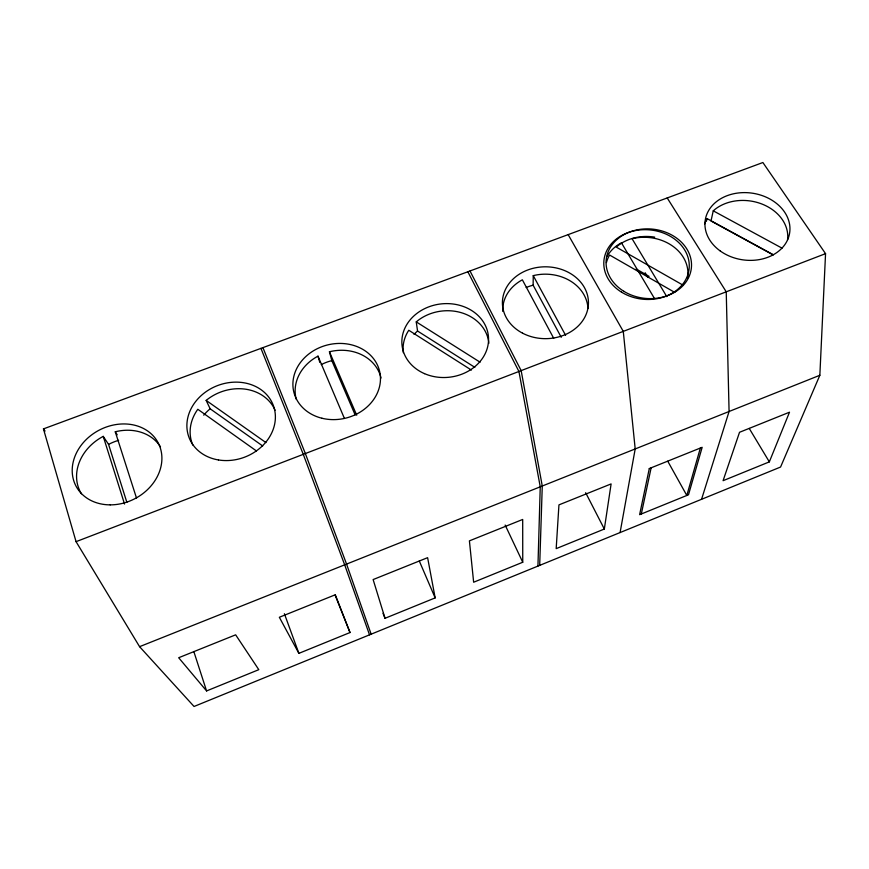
<?xml version="1.0" encoding="UTF-8"?>
<svg xmlns="http://www.w3.org/2000/svg" width="869" height="869" viewBox="0 0 869 869"><rect width="100%" height="100%" fill="white"/><g stroke="black" fill="none" stroke-linecap="round" stroke-linejoin="round"><path stroke-width="1.3" d="M561.244 337.291L533.131 285.206L533.251 275.636A42.635 35.727 0.1 0 1 587.965 308.495M537.944 566.088L540.246 486.825L518.934 371.476L467.859 271.758M539.692 565.371L542.267 486.021L521.161 370.618L469.999 270.965M819.847 375.278L825.55 253.65L762.884 162.525L43.45 428.895L76.059 541.659L139.572 646.666L194.048 706.475L780.568 467.044L819.847 375.278L139.572 646.666M604.335 529.036L611.113 483.914L558.941 504.878L556.182 548.632L604.335 529.036L585.652 492.701M620.086 532.556L635.196 448.947L623.279 331.371L568.152 234.619M641.311 513.981L651.131 467.826M706.464 221.084L707.008 218.564L773.356 254.791M787.553 239.887A42.309 33.489 8.5 0 0 761.972 204.041A42.309 33.489 8.5 0 0 713.253 210.83L711.005 220.976L772.921 254.78M700.36 448.035L686.814 495.46L667.75 461.211M701.565 499.295L729.08 411.493L726.234 291.81L667.207 197.947M769.337 461.873L789.497 412.21L739.53 432.284L723.073 480.698L769.337 461.873L749.252 428.45M206.572 690.931L258.799 669.673L235.651 634.826L178.677 657.735L206.572 690.931L193.82 651.533M350.011 632.545L335.021 594.885L279.34 617.272L298.882 653.358L350.011 632.545L335.293 594.754M385.032 618.293L435.163 597.894L427.613 557.67L373.127 579.569L385.032 618.293L383.012 613.308M522.747 562.243L473.648 582.23L469.412 540.866L522.693 519.456L522.747 562.243L505.15 525.05M76.059 541.659L825.55 253.65M713.253 210.83L782.035 248.154M682.686 284.956L616.251 247.1A42.418 34.619 5 0 1 654.705 237.139M636.206 268.999L649.078 276.375M674.811 292.429L609.614 255.041A42.418 34.619 5 0 0 606.432 262.557M474.832 367.337L417.554 331.024L416.24 321.878L480.079 362.188M471.389 370.064L408.778 330.263A43.037 36.661 -6.1 0 0 403.325 352.705M262.688 445.96L210.146 408.799L206.159 400.413L265.957 442.593M256.377 450.902L197.806 409.277A44.667 38.019 -21.3 0 0 192.82 445.047M43.45 428.895L45.069 431.057M81.414 493.777A45.992 38.377 -27.9 0 1 103.237 436.379L108.571 444.396L126.863 502.325M160.504 446.927A45.992 38.377 -27.9 0 0 115.262 431.784L117.206 434.804M666.784 296.633L632.067 238.714A42.418 34.641 5 0 1 687.531 278.004M645.156 272.757L647.894 277.352M654.422 298.425L621.422 242.788A42.418 34.641 5 0 0 607.181 256.236M533.251 275.636L565.6 335.304M553.716 338.313L522.356 279.807A42.635 35.727 0.1 0 0 502.76 311.417M381.046 378.026A43.722 37.476 -13.9 0 0 329.438 351.771L356.724 415.219M419.292 560.994L435.163 597.894M329.438 351.771L331.828 360.635L355.139 414.893M296.21 399.153A43.722 37.476 -13.9 0 1 317.989 356.149L344.396 418.402M262.938 347.633L305.356 453.542L346.557 564.09L371.15 634.174M260.95 348.36L303.281 454.346L344.678 564.839L369.531 634.837M284.38 613.71L298.882 653.358M115.262 431.784L136.531 498.143M103.237 436.379L124.539 504.063M317.989 356.149L319.814 362.449M108.571 444.396A45.394 38.019 -28.2 0 1 118.618 440.333M206.159 400.413A44.667 38.019 -21.3 0 1 275.104 410.266M203.748 415.176A44.102 37.671 -21.5 0 1 210.146 408.799M321.269 364.589A43.168 37.139 -14 0 1 331.828 360.635M416.24 321.878A43.037 36.661 -6.1 0 1 461.265 312.677A43.037 36.661 -6.1 0 1 488.867 343.277M414.046 334.402A42.494 36.346 -6.1 0 1 417.554 331.024M526.179 287.509A42.114 35.433 0.2 0 1 533.131 285.206M704.672 223.996A42.309 33.489 8.5 0 1 707.008 218.564M649.295 468.554L639.617 514.676L688.498 494.776L702.174 447.307L649.295 468.554M110.189 504.867A46.426 38.638 -27.8 0 0 158.875 444.265A46.426 38.638 -27.8 0 0 82.099 444.092A46.426 38.638 -27.8 0 0 110.189 504.867M218.467 459.951A45.09 38.269 -21.2 0 0 274.191 408.126A45.09 38.269 -21.2 0 0 200.739 395.992A45.09 38.269 -21.2 0 0 218.467 459.951M321.932 418.239A44.123 37.704 -13.8 0 0 379.753 371.975A44.123 37.704 -13.8 0 0 308.354 354.346A44.123 37.704 -13.8 0 0 321.932 418.239M424.517 373.648A43.428 36.889 -6.1 0 0 488.541 338.302A43.428 36.889 -6.1 0 0 422.53 309.744A43.428 36.889 -6.1 0 0 424.517 373.648M522.551 333.164A43.026 35.933 0 0 0 588.422 304.074A43.026 35.933 0 0 0 525.311 270.976A43.026 35.933 0 0 0 522.551 333.164M623.779 291.267A42.787 34.814 5 0 0 691.311 268.499A42.787 34.814 5 0 0 631.285 231.426A42.787 34.814 5 0 0 623.779 291.267M621.498 292.136A42.798 34.836 4.9 0 0 689.052 269.357A42.798 34.836 4.9 0 0 629.058 232.251A42.798 34.836 4.9 0 0 621.498 292.136M720.292 251.011A42.69 33.674 8.4 0 0 789.356 234.5A42.69 33.674 8.4 0 0 732.708 193.972A42.69 33.674 8.4 0 0 720.292 251.011"/></g></svg>
